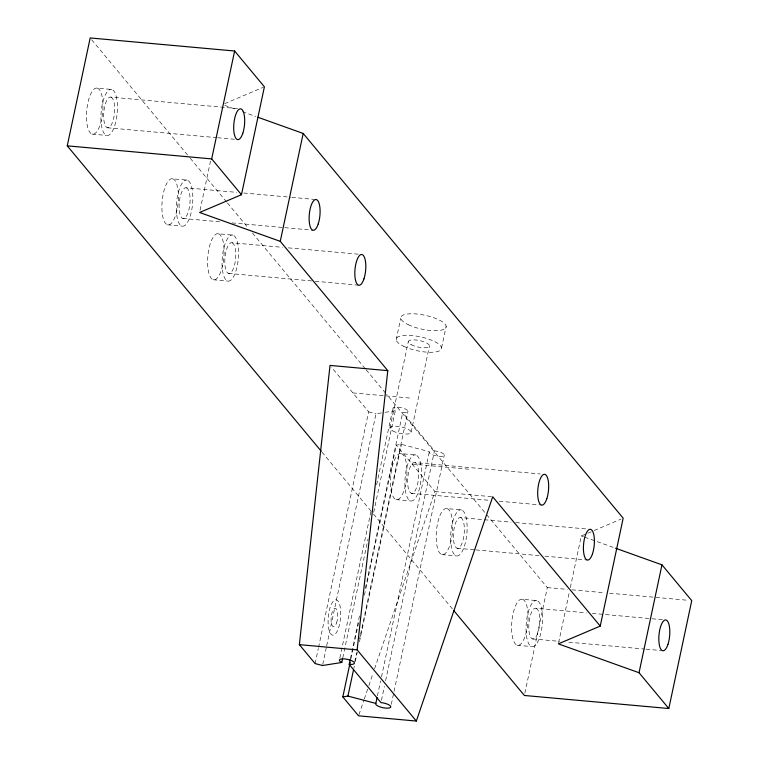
<?xml version="1.0" encoding="UTF-8"?>
<svg xmlns="http://www.w3.org/2000/svg" width="759" height="759" viewBox="0 0 759 759"><rect width="100%" height="100%" fill="white"/><g stroke="black" fill="none" stroke-linecap="round" stroke-linejoin="round"><path stroke-width="0.57" stroke-dasharray="3.79 2.85" d="M200.072 210.186L210.566 160.832M315.108 663.575L318.296 648.566M318.543 647.408L368.618 411.824L331.493 367.195M322.755 664.362L326.436 647.038M326.674 645.881L376.018 413.769L383.959 412.507M396.179 339.785L400.761 318.201M339.823 658.006L370.999 511.348M376.644 484.783L392.849 408.57M389.955 427.991L408.304 341.673M342.774 657.844L368.058 538.899M373.703 512.334L395.306 410.714A7.723 2.372 12 0 1 395.8 407.099A7.723 2.372 12 0 1 407.128 410.078A7.723 2.372 12 0 1 402.697 412.659L365.392 588.187M350.421 658.632L359.5 615.9M350.924 658.793L358.533 622.997M364.424 595.274L396.331 445.154L401.445 444.347L429.357 451.662A7.723 2.372 12 0 0 436.434 455.96A7.723 2.372 12 0 0 444.262 454.726A7.723 2.372 12 0 0 434.471 450.855L402.697 412.659M354.719 661.839L356.683 652.607M359.624 638.746L360.364 635.283M360.61 634.126L407.981 411.245M353.827 668.375L354.32 666.07M355.297 661.45L357.261 652.209M359.472 641.82L401.445 444.347M411.103 432.26L429.452 345.943M441.577 347.831L446.169 326.256M377.394 695.927L380.591 680.908M381.492 676.848L429.357 451.662M381.454 700.291L384.396 686.44M385.619 680.662L434.471 450.855M391.302 704.38L444.328 454.945M524.867 693.176L547.315 587.58L386.597 394.338M558.605 642.712L569.335 592.21M570.313 587.618L581.29 535.968L586.66 533.691M358.95 714.703L363.912 700.13M364.292 699.011L368.494 686.667M368.874 685.548L373.077 673.214M374.604 668.726L434.935 491.557L396.331 445.154M224.664 103.679L263.326 87.276M587.732 533.235L593.102 530.958M594.183 530.503L621.033 519.099M385.088 412.336L395.306 410.714M97.38 88.158A23.178 8.017 -84.8 0 1 100.16 124.685A23.178 8.017 -84.8 0 1 86.63 120.558A23.178 8.017 -84.8 0 1 97.38 88.158L111.82 89.467A23.178 8.017 -84.8 0 1 114.6 125.985A23.178 8.017 -84.8 0 1 101.07 121.867A23.178 8.017 -84.8 0 1 111.82 89.467M110.937 97.124A15.455 5.341 -84.8 0 1 112.787 121.468A15.455 5.341 -84.8 0 1 103.765 118.727A15.455 5.341 -84.8 0 1 110.937 97.124L239.787 108.784M107.389 127.759L216.334 137.616M217.501 137.721L236.248 139.419M92.067 134.106L106.507 135.415M172.796 178.839A23.178 8.017 -84.8 0 1 175.576 215.366A23.178 8.017 -84.8 0 1 162.047 211.249A23.178 8.017 -84.8 0 1 172.796 178.839L187.245 180.149A23.178 8.017 -84.8 0 1 190.025 216.676A23.178 8.017 -84.8 0 1 176.496 212.558A23.178 8.017 -84.8 0 1 187.245 180.149M186.353 187.815A15.455 5.341 -84.8 0 1 188.213 212.159A15.455 5.341 -84.8 0 1 179.19 209.418A15.455 5.341 -84.8 0 1 186.353 187.815L236.723 192.369M243.753 193.004L290.612 197.245M291.779 197.349L314.036 199.361M182.815 218.45L220.3 221.837M232.017 222.899L283.553 227.558M284.729 227.672L312.841 230.214M167.483 224.797L181.932 226.106M218.507 233.81A23.178 8.017 -84.8 0 1 221.286 270.327A23.178 8.017 -84.8 0 1 207.757 266.21A23.178 8.017 -84.8 0 1 218.507 233.81L232.956 235.11A23.178 8.017 -84.8 0 1 235.726 271.637A23.178 8.017 -84.8 0 1 222.207 267.519A23.178 8.017 -84.8 0 1 232.956 235.11M232.064 242.776A15.455 5.341 -84.8 0 1 233.914 267.121A15.455 5.341 -84.8 0 1 224.901 264.379A15.455 5.341 -84.8 0 1 232.064 242.776L282.433 247.33M288.297 247.861L359.747 254.331M228.525 273.411L314.036 281.143M315.203 281.257L358.552 285.175M213.194 279.758L227.634 281.067M352.878 392.906L410.647 398.124M401.359 453.654A23.178 8.017 -84.8 0 1 404.139 490.181A23.178 8.017 -84.8 0 1 390.619 486.064A23.178 8.017 -84.8 0 1 401.359 453.654L415.809 454.964A23.178 8.017 -84.8 0 1 418.588 491.49A23.178 8.017 -84.8 0 1 405.059 487.373A23.178 8.017 -84.8 0 1 415.809 454.964M414.926 462.62A15.455 5.341 -84.8 0 1 416.776 486.974A15.455 5.341 -84.8 0 1 407.754 484.223A15.455 5.341 -84.8 0 1 414.926 462.62L540.266 473.958M412.08 464.081L469.849 469.299M434.935 491.557L491.528 496.68M411.378 493.255L489.868 500.361M499.232 501.206L541.404 505.02M396.046 499.612L410.496 500.921M447.089 508.625A23.178 8.017 -84.8 0 1 449.869 545.142A23.178 8.017 -84.8 0 1 436.34 541.025A23.178 8.017 -84.8 0 1 447.089 508.625L461.529 509.925A23.178 8.017 -84.8 0 1 464.309 546.452A23.178 8.017 -84.8 0 1 450.78 542.334A23.178 8.017 -84.8 0 1 461.529 509.925M460.647 517.591A15.455 5.341 -84.8 0 1 462.497 541.935A15.455 5.341 -84.8 0 1 453.484 539.194A15.455 5.341 -84.8 0 1 460.647 517.591L511.016 522.145M515.703 522.571L585.986 528.928M457.098 548.226L474.669 549.81M475.846 549.914L540.275 555.749M544.962 556.167L587.134 559.981M441.776 554.573L456.216 555.882M547.315 587.58L567.277 589.382M571.973 589.809L604.847 592.779M609.543 593.206L688.223 600.312M522.505 599.306A23.178 8.017 -84.8 0 1 525.275 635.833A23.178 8.017 -84.8 0 1 511.756 631.716A23.178 8.017 -84.8 0 1 522.505 599.306L536.945 600.616A23.178 8.017 -84.8 0 1 539.725 637.143A23.178 8.017 -84.8 0 1 526.196 633.015A23.178 8.017 -84.8 0 1 536.945 600.616M536.063 608.272A15.455 5.341 -84.8 0 1 537.913 632.626A15.455 5.341 -84.8 0 1 528.89 629.875A15.455 5.341 -84.8 0 1 536.063 608.272L586.432 612.826M592.286 613.357L650.861 618.661M652.028 618.765L663.745 619.828M532.514 638.907L559.459 641.346M568.833 642.19L644.97 649.087M646.146 649.192L661.374 650.567M517.192 645.264L531.632 646.564M368.618 411.824L376.018 413.769M224.73 105.387L235.783 109.334M242.406 111.706L255.669 116.45M581.29 535.968L583.5 536.755M584.61 537.154L614.448 547.827M91.706 39.772L189.494 157.35M190.253 158.27L226.647 202.017M227.396 202.928L248.629 228.45M252.415 233.004L365.373 368.817M366.132 369.728L385.838 393.428M321.968 452.098L372.764 513.169M373.523 514.08L452.364 608.879M408.133 324.653A23.178 7.125 12 0 0 445.656 328.049A23.178 7.125 12 0 0 416.606 313.989A23.178 7.125 12 0 0 408.133 324.653M336.569 622.93A9.269 3.207 -84.8 0 0 335.45 608.32A9.269 3.207 -84.8 0 0 331.152 621.289A9.269 3.207 -84.8 0 0 336.569 622.93M338.561 627.902A17.77 6.148 -84.8 0 0 336.427 599.895A17.77 6.148 -84.8 0 0 328.192 624.742A17.77 6.148 -84.8 0 0 338.561 627.902M392.811 430.96A10.787 3.321 12 0 0 410.657 433.047A10.787 3.321 12 0 0 398.124 426.368A10.787 3.321 12 0 0 392.811 430.96M411.16 344.643A10.787 3.321 12 0 0 429.006 346.73A10.787 3.321 12 0 0 416.473 340.051A10.787 3.321 12 0 0 411.16 344.643M403.541 346.237A23.178 7.125 12 0 0 441.064 349.624A23.178 7.125 12 0 0 412.023 335.563A23.178 7.125 12 0 0 403.541 346.237"/><path stroke-width="1.14" d="M342.527 659.002L341.797 662.465L322.509 665.51L315.108 663.575L299.369 644.647L330.023 365.421L387.792 370.648L357.138 649.875L416.34 721.05L492.705 496.784L600.246 626.08L558.358 643.86L639.031 672.721L668.812 708.526L691.743 600.635L661.962 564.829L615.549 548.226M321.209 451.188L67.257 145.842L90.188 37.95L234.626 51.014L264.407 86.82L241.466 194.712L199.589 212.482L280.261 241.343L387.792 370.648M241.466 194.712L211.685 158.906L234.626 51.014M280.261 241.343L303.192 133.451L257.88 117.247M350.193 662.256L342.821 696.904L347.935 696.088L375.847 703.413A7.723 2.372 12 0 0 382.925 707.711A7.723 2.372 12 0 0 390.752 706.468A7.723 2.372 12 0 0 380.961 702.606L349.187 664.4L350.174 659.78M347.935 696.088L353.58 669.533M375.847 703.413L377.071 697.635M600.246 626.08L623.177 518.188L303.192 133.451M639.031 672.721L661.962 564.829M67.257 145.842L211.685 158.906M299.369 644.647L357.138 649.875M668.812 708.526L524.374 695.472L453.873 610.701M416.34 721.05L358.561 715.822L342.821 696.904M341.797 662.465A7.723 2.372 12 0 1 342.29 658.85A7.723 2.372 12 0 1 353.618 661.82A7.723 2.372 12 0 1 349.187 664.4M667.939 644.391A15.455 5.341 -84.8 0 0 666.089 620.037A15.455 5.341 -84.8 0 0 658.916 641.64A15.455 5.341 -84.8 0 0 667.939 644.391M242.814 133.242A15.455 5.341 -84.8 0 0 240.964 108.888A15.455 5.341 -84.8 0 0 233.791 130.491A15.455 5.341 -84.8 0 0 242.814 133.242M592.523 553.7A15.455 5.341 -84.8 0 0 590.673 529.346A15.455 5.341 -84.8 0 0 583.51 550.949A15.455 5.341 -84.8 0 0 592.523 553.7M546.803 498.739A15.455 5.341 -84.8 0 0 544.953 474.384A15.455 5.341 -84.8 0 0 537.78 495.988A15.455 5.341 -84.8 0 0 546.803 498.739M363.941 278.885A15.455 5.341 -84.8 0 0 362.09 254.54A15.455 5.341 -84.8 0 0 354.927 276.143A15.455 5.341 -84.8 0 0 363.941 278.885M318.23 223.924A15.455 5.341 -84.8 0 0 316.38 199.579A15.455 5.341 -84.8 0 0 309.217 221.182A15.455 5.341 -84.8 0 0 318.23 223.924"/></g></svg>
